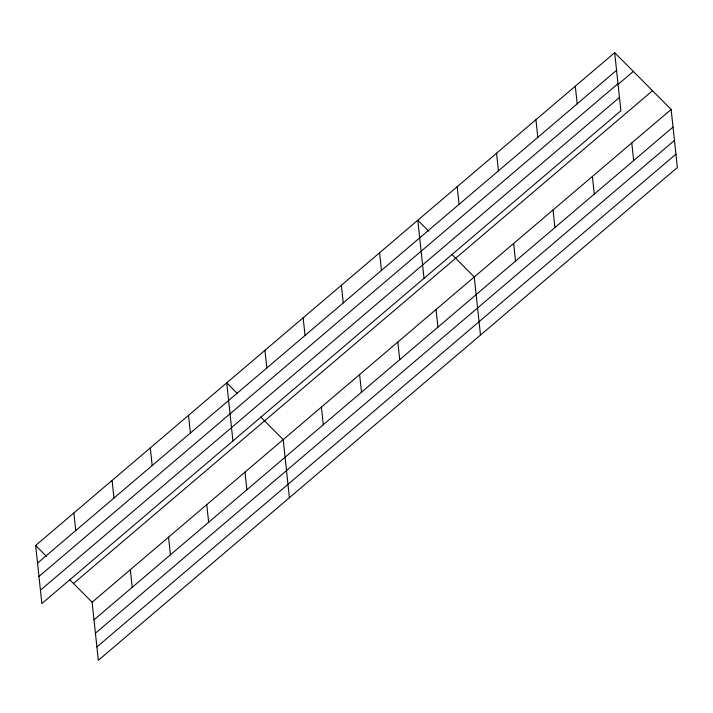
<?xml version="1.0" encoding="UTF-8"?>
<svg xmlns="http://www.w3.org/2000/svg" width="713" height="713" viewBox="0 0 713 713"><rect width="100%" height="100%" fill="white"/><g stroke="black" fill="none" stroke-linecap="round" stroke-linejoin="round"><path stroke-width="1.07" d="M614.677 52.682L620.889 110.773L41.862 603.563L35.65 545.472L614.677 52.682L671.138 109.437L677.35 167.528L98.323 660.318L92.111 602.218L69.642 579.633M37.531 563.101L616.567 70.32M38.965 576.452L617.993 83.671M617.396 84.963L633.313 71.416M40.427 590.212L619.463 97.423M73.475 583.492L652.511 90.711M92.111 602.218L671.138 109.437M93.991 619.855L673.027 127.066M95.426 633.206L674.453 140.416M96.888 646.958L675.924 154.177M428.682 231.155L417.809 220.237L424.021 278.328M451.801 254.398L474.27 276.983L480.482 335.074M237.598 393.772L226.734 382.854L232.937 440.946M260.717 417.016L283.195 439.6L289.398 497.692M35.65 545.472L46.514 556.398M631.771 142.948L633.652 160.577M592.396 176.459L594.277 194.088M575.311 86.193L577.191 103.822M553.021 209.961L554.901 227.599M535.935 119.704L537.816 137.333M513.645 243.472L515.526 261.101M496.56 153.215L498.44 170.844M457.185 186.726L459.065 204.355M436.053 309.504L437.942 327.142M397.836 342.035L399.726 359.664M379.592 252.759L381.482 270.387M359.619 374.557L361.509 392.186M341.375 285.28L343.265 302.909M321.403 407.078L323.292 424.707M303.159 317.802L305.048 335.44M264.942 350.333L266.831 367.961M244.978 472.131L246.858 489.76M206.761 504.652L208.642 522.281M188.517 415.376L190.398 433.005M168.544 537.174L170.425 554.803M150.3 447.898L152.181 465.536M130.327 569.696L132.208 587.334M112.084 480.419L113.964 498.057M73.867 512.95L75.747 530.579"/></g></svg>
